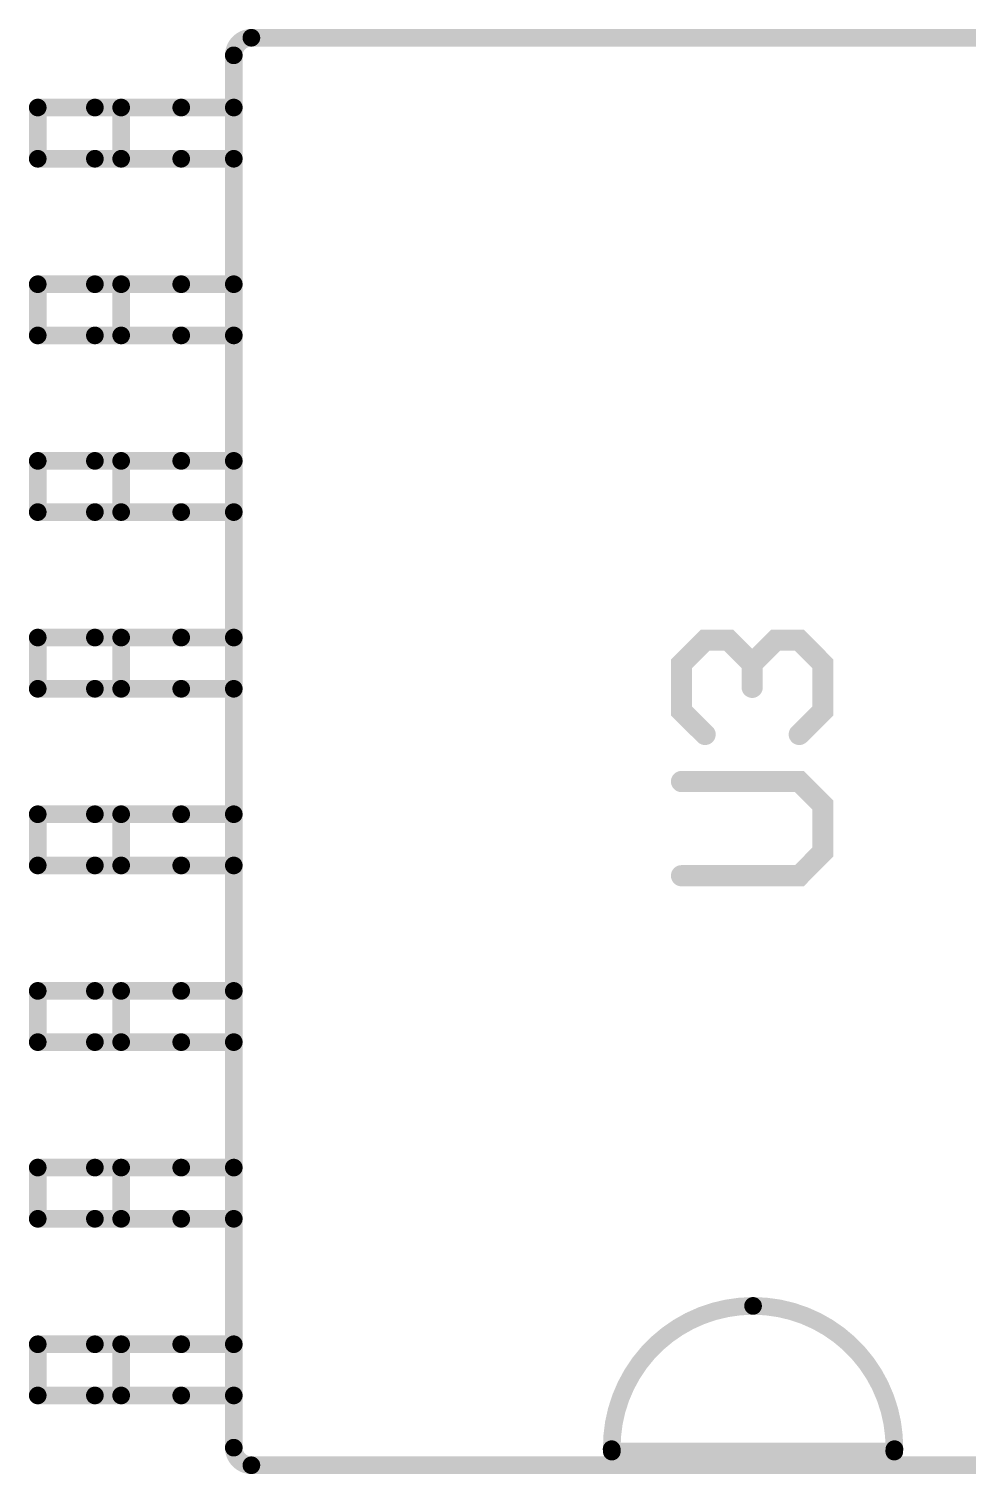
# Model space of a CAD drawing. Extents: x -4.2 to 14.8, y -3.5 to 8.8.
# Drawn here: x 7.6153 to 7.8808, y 1.4257 to 1.8347 of the extents above; entities that cross this region are included whole.
import ezdxf

# ---------------------------------------------------------------- set-up
doc = ezdxf.new("R2010")
doc.units = 0
doc.layers.add('2D_LINE_00', color=1, linetype='CONTINUOUS')

# ---------------------------------------------------------------- blocks, each defined once
blk = doc.blocks.new('SMOOTH_0$006')
at = {"const_width": 0.003}
blk.add_lwpolyline([(-0.0015, 0, 1), (0.0015, 0, 1)], format="xyb", close=True, dxfattribs=at)
blk = doc.blocks.new('DRAWING_4317')
at = {"layer": '2D_LINE_00', "const_width": 0.006}
blk.add_lwpolyline([(0, 0), (0.03333, 0), (0.03999, 0.00667), (0.03999, 0.01999), (0.03333, 0.02666), (0, 0.02666)], dxfattribs=at)
at = {"layer": '2D_LINE_00'}
for p in [(0, 0.02666), (0.03333, 0.02666), (0.03999, 0.01999), (0.03999, 0.00667), (0, 0), (0.03333, 0)]:
    blk.add_blockref('SMOOTH_0$006', p, dxfattribs=at)
blk = doc.blocks.new('DRAWING_4318')
at = {"layer": '2D_LINE_00', "const_width": 0.006}
blk.add_lwpolyline([(0, 0), (-0.00667, 0.00666), (-0.00667, 0.01999), (0, 0.02666), (0.00666, 0.02666), (0.01333, 0.01999), (0.01333, 0.01333), (0.01333, 0.01999), (0.01999, 0.02666), (0.02666, 0.02666), (0.03332, 0.01999), (0.03332, 0.00666), (0.02666, 0)], dxfattribs=at)
at = {"layer": '2D_LINE_00'}
for p in [(0, 0.02666), (0.00666, 0.02666), (0.01999, 0.02666), (0.02666, 0.02666), (-0.00667, 0.01999), (0.01333, 0.01999), (0.01333, 0.01999), (0.03332, 0.01999), (0.01333, 0.01333), (-0.00667, 0.00666), (0.03332, 0.00666), (0, 0), (0.02666, 0)]:
    blk.add_blockref('SMOOTH_0$006', p, dxfattribs=at)
blk = doc.blocks.new('SMOOTH_0$005')
at = {"const_width": 0.0025}
blk.add_lwpolyline([(-0.00125, 0, 1), (0.00125, 0, 1)], format="xyb", close=True, dxfattribs=at)
blk = doc.blocks.new('DRAWING_4369')
at = {"layer": '2D_LINE_00', "const_width": 0.005}
blk.add_lwpolyline([(0, 0, 0.418309), (-0.03999, 0.0406)], format="xyb", dxfattribs=at)
at = {"layer": '2D_LINE_00'}
for p in [(-0.03999, 0.0406), (0, 0)]:
    blk.add_blockref('SMOOTH_0$005', p, dxfattribs=at)
blk = doc.blocks.new('DRAWING_4372')
at = {"layer": '2D_LINE_00', "const_width": 0.005}
blk.add_lwpolyline([(0, 0, 0.41166), (0.00498, -0.00498)], format="xyb", dxfattribs=at)
at = {"layer": '2D_LINE_00'}
for p in [(0, 0), (0.00498, -0.00498)]:
    blk.add_blockref('SMOOTH_0$005', p, dxfattribs=at)
blk = doc.blocks.new('DRAWING_4374')
at = {"layer": '2D_LINE_00', "const_width": 0.005}
blk.add_lwpolyline([(0, 0, 0.418309), (-0.04, -0.0406)], format="xyb", dxfattribs=at)
at = {"layer": '2D_LINE_00'}
for p in [(0, 0), (-0.04, -0.0406)]:
    blk.add_blockref('SMOOTH_0$005', p, dxfattribs=at)
blk = doc.blocks.new('DRAWING_4376')
at = {"layer": '2D_LINE_00', "const_width": 0.005}
blk.add_lwpolyline([(0, 0, 0.41166), (-0.00498, -0.00498)], format="xyb", dxfattribs=at)
at = {"layer": '2D_LINE_00'}
for p in [(0, 0), (-0.00498, -0.00498)]:
    blk.add_blockref('SMOOTH_0$005', p, dxfattribs=at)
blk = doc.blocks.new('DRAWING_5335')
at = {"layer": '2D_LINE_00', "const_width": 0.005}
blk.add_lwpolyline([(0, 0), (0.01618, 0)], dxfattribs=at)
at = {"layer": '2D_LINE_00'}
for p in [(0, 0), (0.01618, 0)]:
    blk.add_blockref('SMOOTH_0$005', p, dxfattribs=at)
blk = doc.blocks.new('DRAWING_5336')
at = {"layer": '2D_LINE_00', "const_width": 0.005}
blk.add_lwpolyline([(0, 0), (0, 0.0145)], dxfattribs=at)
at = {"layer": '2D_LINE_00'}
for p in [(0, 0.0145), (0, 0)]:
    blk.add_blockref('SMOOTH_0$005', p, dxfattribs=at)
blk = doc.blocks.new('DRAWING_5337')
at = {"layer": '2D_LINE_00', "const_width": 0.005}
blk.add_lwpolyline([(0, 0), (0.017, 0)], dxfattribs=at)
at = {"layer": '2D_LINE_00'}
for p in [(0, 0), (0.017, 0)]:
    blk.add_blockref('SMOOTH_0$005', p, dxfattribs=at)
blk = doc.blocks.new('DRAWING_5338')
at = {"layer": '2D_LINE_00', "const_width": 0.005}
blk.add_lwpolyline([(0, 0), (0.00744, 0), (0.00744, 0.0145)], dxfattribs=at)
at = {"layer": '2D_LINE_00'}
for p in [(0.00744, 0.0145), (0, 0), (0.00744, 0)]:
    blk.add_blockref('SMOOTH_0$005', p, dxfattribs=at)
blk = doc.blocks.new('DRAWING_5339')
at = {"layer": '2D_LINE_00', "const_width": 0.005}
blk.add_lwpolyline([(0, 0), (0.01488, 0)], dxfattribs=at)
at = {"layer": '2D_LINE_00'}
for p in [(0, 0), (0.01488, 0)]:
    blk.add_blockref('SMOOTH_0$005', p, dxfattribs=at)
blk = doc.blocks.new('DRAWING_5340')
at = {"layer": '2D_LINE_00', "const_width": 0.005}
blk.add_lwpolyline([(0, 0), (0.00744, 0)], dxfattribs=at)
at = {"layer": '2D_LINE_00'}
for p in [(0, 0), (0.00744, 0)]:
    blk.add_blockref('SMOOTH_0$005', p, dxfattribs=at)
blk = doc.blocks.new('DRAWING_5341')
at = {"layer": '2D_LINE_00', "const_width": 0.005}
blk.add_lwpolyline([(0, 0), (0.01618, 0)], dxfattribs=at)
at = {"layer": '2D_LINE_00'}
for p in [(0, 0), (0.01618, 0)]:
    blk.add_blockref('SMOOTH_0$005', p, dxfattribs=at)
blk = doc.blocks.new('DRAWING_5342')
at = {"layer": '2D_LINE_00', "const_width": 0.005}
blk.add_lwpolyline([(0, 0), (0, 0.0145)], dxfattribs=at)
at = {"layer": '2D_LINE_00'}
for p in [(0, 0.0145), (0, 0)]:
    blk.add_blockref('SMOOTH_0$005', p, dxfattribs=at)
blk = doc.blocks.new('DRAWING_5343')
at = {"layer": '2D_LINE_00', "const_width": 0.005}
blk.add_lwpolyline([(0, 0), (0.01488, 0)], dxfattribs=at)
at = {"layer": '2D_LINE_00'}
for p in [(0, 0), (0.01488, 0)]:
    blk.add_blockref('SMOOTH_0$005', p, dxfattribs=at)
blk = doc.blocks.new('DRAWING_5344')
at = {"layer": '2D_LINE_00', "const_width": 0.005}
blk.add_lwpolyline([(0, 0), (0.017, 0)], dxfattribs=at)
at = {"layer": '2D_LINE_00'}
for p in [(0, 0), (0.017, 0)]:
    blk.add_blockref('SMOOTH_0$005', p, dxfattribs=at)
blk = doc.blocks.new('DRAWING_5345')
at = {"layer": '2D_LINE_00', "const_width": 0.005}
blk.add_lwpolyline([(0, 0), (0.01618, 0)], dxfattribs=at)
at = {"layer": '2D_LINE_00'}
for p in [(0, 0), (0.01618, 0)]:
    blk.add_blockref('SMOOTH_0$005', p, dxfattribs=at)
blk = doc.blocks.new('DRAWING_5346')
at = {"layer": '2D_LINE_00', "const_width": 0.005}
blk.add_lwpolyline([(0, 0), (0, 0.0145)], dxfattribs=at)
at = {"layer": '2D_LINE_00'}
for p in [(0, 0.0145), (0, 0)]:
    blk.add_blockref('SMOOTH_0$005', p, dxfattribs=at)
blk = doc.blocks.new('DRAWING_5347')
at = {"layer": '2D_LINE_00', "const_width": 0.005}
blk.add_lwpolyline([(0, 0), (0.017, 0)], dxfattribs=at)
at = {"layer": '2D_LINE_00'}
for p in [(0, 0), (0.017, 0)]:
    blk.add_blockref('SMOOTH_0$005', p, dxfattribs=at)
blk = doc.blocks.new('DRAWING_5348')
at = {"layer": '2D_LINE_00', "const_width": 0.005}
blk.add_lwpolyline([(0, 0), (0.00744, 0), (0.00744, 0.0145)], dxfattribs=at)
at = {"layer": '2D_LINE_00'}
for p in [(0.00744, 0.0145), (0, 0), (0.00744, 0)]:
    blk.add_blockref('SMOOTH_0$005', p, dxfattribs=at)
blk = doc.blocks.new('DRAWING_5349')
at = {"layer": '2D_LINE_00', "const_width": 0.005}
blk.add_lwpolyline([(0, 0), (0.01488, 0)], dxfattribs=at)
at = {"layer": '2D_LINE_00'}
for p in [(0, 0), (0.01488, 0)]:
    blk.add_blockref('SMOOTH_0$005', p, dxfattribs=at)
blk = doc.blocks.new('DRAWING_5350')
at = {"layer": '2D_LINE_00', "const_width": 0.005}
blk.add_lwpolyline([(0, 0), (0.00744, 0)], dxfattribs=at)
at = {"layer": '2D_LINE_00'}
for p in [(0, 0), (0.00744, 0)]:
    blk.add_blockref('SMOOTH_0$005', p, dxfattribs=at)
blk = doc.blocks.new('DRAWING_5351')
at = {"layer": '2D_LINE_00', "const_width": 0.005}
blk.add_lwpolyline([(0, 0), (0.01618, 0)], dxfattribs=at)
at = {"layer": '2D_LINE_00'}
for p in [(0, 0), (0.01618, 0)]:
    blk.add_blockref('SMOOTH_0$005', p, dxfattribs=at)
blk = doc.blocks.new('DRAWING_5352')
at = {"layer": '2D_LINE_00', "const_width": 0.005}
blk.add_lwpolyline([(0, 0), (0, 0.0145)], dxfattribs=at)
at = {"layer": '2D_LINE_00'}
for p in [(0, 0.0145), (0, 0)]:
    blk.add_blockref('SMOOTH_0$005', p, dxfattribs=at)
blk = doc.blocks.new('DRAWING_5353')
at = {"layer": '2D_LINE_00', "const_width": 0.005}
blk.add_lwpolyline([(0, 0), (0.01488, 0)], dxfattribs=at)
at = {"layer": '2D_LINE_00'}
for p in [(0, 0), (0.01488, 0)]:
    blk.add_blockref('SMOOTH_0$005', p, dxfattribs=at)
blk = doc.blocks.new('DRAWING_5354')
at = {"layer": '2D_LINE_00', "const_width": 0.005}
blk.add_lwpolyline([(0, 0), (0.017, 0)], dxfattribs=at)
at = {"layer": '2D_LINE_00'}
for p in [(0, 0), (0.017, 0)]:
    blk.add_blockref('SMOOTH_0$005', p, dxfattribs=at)
blk = doc.blocks.new('DRAWING_5355')
at = {"layer": '2D_LINE_00', "const_width": 0.005}
blk.add_lwpolyline([(0, 0), (0.01618, 0)], dxfattribs=at)
at = {"layer": '2D_LINE_00'}
for p in [(0, 0), (0.01618, 0)]:
    blk.add_blockref('SMOOTH_0$005', p, dxfattribs=at)
blk = doc.blocks.new('DRAWING_5356')
at = {"layer": '2D_LINE_00', "const_width": 0.005}
blk.add_lwpolyline([(0, 0), (0, 0.0145)], dxfattribs=at)
at = {"layer": '2D_LINE_00'}
for p in [(0, 0.0145), (0, 0)]:
    blk.add_blockref('SMOOTH_0$005', p, dxfattribs=at)
blk = doc.blocks.new('DRAWING_5357')
at = {"layer": '2D_LINE_00', "const_width": 0.005}
blk.add_lwpolyline([(0, 0), (0.017, 0)], dxfattribs=at)
at = {"layer": '2D_LINE_00'}
for p in [(0, 0), (0.017, 0)]:
    blk.add_blockref('SMOOTH_0$005', p, dxfattribs=at)
blk = doc.blocks.new('DRAWING_5358')
at = {"layer": '2D_LINE_00', "const_width": 0.005}
blk.add_lwpolyline([(0, 0), (0.00744, 0), (0.00744, 0.0145)], dxfattribs=at)
at = {"layer": '2D_LINE_00'}
for p in [(0.00744, 0.0145), (0, 0), (0.00744, 0)]:
    blk.add_blockref('SMOOTH_0$005', p, dxfattribs=at)
blk = doc.blocks.new('DRAWING_5359')
at = {"layer": '2D_LINE_00', "const_width": 0.005}
blk.add_lwpolyline([(0, 0), (0.01488, 0)], dxfattribs=at)
at = {"layer": '2D_LINE_00'}
for p in [(0, 0), (0.01488, 0)]:
    blk.add_blockref('SMOOTH_0$005', p, dxfattribs=at)
blk = doc.blocks.new('DRAWING_5360')
at = {"layer": '2D_LINE_00', "const_width": 0.005}
blk.add_lwpolyline([(0, 0), (0.00744, 0)], dxfattribs=at)
at = {"layer": '2D_LINE_00'}
for p in [(0, 0), (0.00744, 0)]:
    blk.add_blockref('SMOOTH_0$005', p, dxfattribs=at)
blk = doc.blocks.new('DRAWING_5361')
at = {"layer": '2D_LINE_00', "const_width": 0.005}
blk.add_lwpolyline([(0, 0), (0.01618, 0)], dxfattribs=at)
at = {"layer": '2D_LINE_00'}
for p in [(0, 0), (0.01618, 0)]:
    blk.add_blockref('SMOOTH_0$005', p, dxfattribs=at)
blk = doc.blocks.new('DRAWING_5362')
at = {"layer": '2D_LINE_00', "const_width": 0.005}
blk.add_lwpolyline([(0, 0), (0, 0.0145)], dxfattribs=at)
at = {"layer": '2D_LINE_00'}
for p in [(0, 0.0145), (0, 0)]:
    blk.add_blockref('SMOOTH_0$005', p, dxfattribs=at)
blk = doc.blocks.new('DRAWING_5363')
at = {"layer": '2D_LINE_00', "const_width": 0.005}
blk.add_lwpolyline([(0, 0), (0.01488, 0)], dxfattribs=at)
at = {"layer": '2D_LINE_00'}
for p in [(0, 0), (0.01488, 0)]:
    blk.add_blockref('SMOOTH_0$005', p, dxfattribs=at)
blk = doc.blocks.new('DRAWING_5364')
at = {"layer": '2D_LINE_00', "const_width": 0.005}
blk.add_lwpolyline([(0, 0), (0.017, 0)], dxfattribs=at)
at = {"layer": '2D_LINE_00'}
for p in [(0, 0), (0.017, 0)]:
    blk.add_blockref('SMOOTH_0$005', p, dxfattribs=at)
blk = doc.blocks.new('DRAWING_5365')
at = {"layer": '2D_LINE_00', "const_width": 0.005}
blk.add_lwpolyline([(0, 0), (0.01618, 0)], dxfattribs=at)
at = {"layer": '2D_LINE_00'}
for p in [(0, 0), (0.01618, 0)]:
    blk.add_blockref('SMOOTH_0$005', p, dxfattribs=at)
blk = doc.blocks.new('DRAWING_5366')
at = {"layer": '2D_LINE_00', "const_width": 0.005}
blk.add_lwpolyline([(0, 0), (0, 0.0145)], dxfattribs=at)
at = {"layer": '2D_LINE_00'}
for p in [(0, 0.0145), (0, 0)]:
    blk.add_blockref('SMOOTH_0$005', p, dxfattribs=at)
blk = doc.blocks.new('DRAWING_5367')
at = {"layer": '2D_LINE_00', "const_width": 0.005}
blk.add_lwpolyline([(0, 0), (0.017, 0)], dxfattribs=at)
at = {"layer": '2D_LINE_00'}
for p in [(0, 0), (0.017, 0)]:
    blk.add_blockref('SMOOTH_0$005', p, dxfattribs=at)
blk = doc.blocks.new('DRAWING_5368')
at = {"layer": '2D_LINE_00', "const_width": 0.005}
blk.add_lwpolyline([(0, 0), (0.00744, 0), (0.00744, 0.0145)], dxfattribs=at)
at = {"layer": '2D_LINE_00'}
for p in [(0.00744, 0.0145), (0, 0), (0.00744, 0)]:
    blk.add_blockref('SMOOTH_0$005', p, dxfattribs=at)
blk = doc.blocks.new('DRAWING_5369')
at = {"layer": '2D_LINE_00', "const_width": 0.005}
blk.add_lwpolyline([(0, 0), (0.01488, 0)], dxfattribs=at)
at = {"layer": '2D_LINE_00'}
for p in [(0, 0), (0.01488, 0)]:
    blk.add_blockref('SMOOTH_0$005', p, dxfattribs=at)
blk = doc.blocks.new('DRAWING_5370')
at = {"layer": '2D_LINE_00', "const_width": 0.005}
blk.add_lwpolyline([(0, 0), (0.00744, 0)], dxfattribs=at)
at = {"layer": '2D_LINE_00'}
for p in [(0, 0), (0.00744, 0)]:
    blk.add_blockref('SMOOTH_0$005', p, dxfattribs=at)
blk = doc.blocks.new('DRAWING_5371')
at = {"layer": '2D_LINE_00', "const_width": 0.005}
blk.add_lwpolyline([(0, 0), (0.01618, 0)], dxfattribs=at)
at = {"layer": '2D_LINE_00'}
for p in [(0, 0), (0.01618, 0)]:
    blk.add_blockref('SMOOTH_0$005', p, dxfattribs=at)
blk = doc.blocks.new('DRAWING_5372')
at = {"layer": '2D_LINE_00', "const_width": 0.005}
blk.add_lwpolyline([(0, 0), (0, 0.0145)], dxfattribs=at)
at = {"layer": '2D_LINE_00'}
for p in [(0, 0.0145), (0, 0)]:
    blk.add_blockref('SMOOTH_0$005', p, dxfattribs=at)
blk = doc.blocks.new('DRAWING_5373')
at = {"layer": '2D_LINE_00', "const_width": 0.005}
blk.add_lwpolyline([(0, 0), (0.01488, 0)], dxfattribs=at)
at = {"layer": '2D_LINE_00'}
for p in [(0, 0), (0.01488, 0)]:
    blk.add_blockref('SMOOTH_0$005', p, dxfattribs=at)
blk = doc.blocks.new('DRAWING_5374')
at = {"layer": '2D_LINE_00', "const_width": 0.005}
blk.add_lwpolyline([(0, 0), (0.017, 0)], dxfattribs=at)
at = {"layer": '2D_LINE_00'}
for p in [(0, 0), (0.017, 0)]:
    blk.add_blockref('SMOOTH_0$005', p, dxfattribs=at)
blk = doc.blocks.new('DRAWING_5375')
at = {"layer": '2D_LINE_00', "const_width": 0.005}
blk.add_lwpolyline([(0, 0), (0.01618, 0)], dxfattribs=at)
at = {"layer": '2D_LINE_00'}
for p in [(0, 0), (0.01618, 0)]:
    blk.add_blockref('SMOOTH_0$005', p, dxfattribs=at)
blk = doc.blocks.new('DRAWING_5376')
at = {"layer": '2D_LINE_00', "const_width": 0.005}
blk.add_lwpolyline([(0, 0), (0, 0.0145)], dxfattribs=at)
at = {"layer": '2D_LINE_00'}
for p in [(0, 0.0145), (0, 0)]:
    blk.add_blockref('SMOOTH_0$005', p, dxfattribs=at)
blk = doc.blocks.new('DRAWING_5377')
at = {"layer": '2D_LINE_00', "const_width": 0.005}
blk.add_lwpolyline([(0, 0), (0.017, 0)], dxfattribs=at)
at = {"layer": '2D_LINE_00'}
for p in [(0, 0), (0.017, 0)]:
    blk.add_blockref('SMOOTH_0$005', p, dxfattribs=at)
blk = doc.blocks.new('DRAWING_5378')
at = {"layer": '2D_LINE_00', "const_width": 0.005}
blk.add_lwpolyline([(0, 0), (0.00744, 0), (0.00744, 0.0145)], dxfattribs=at)
at = {"layer": '2D_LINE_00'}
for p in [(0.00744, 0.0145), (0, 0), (0.00744, 0)]:
    blk.add_blockref('SMOOTH_0$005', p, dxfattribs=at)
blk = doc.blocks.new('DRAWING_5379')
at = {"layer": '2D_LINE_00', "const_width": 0.005}
blk.add_lwpolyline([(0, 0), (0.01488, 0)], dxfattribs=at)
at = {"layer": '2D_LINE_00'}
for p in [(0, 0), (0.01488, 0)]:
    blk.add_blockref('SMOOTH_0$005', p, dxfattribs=at)
blk = doc.blocks.new('DRAWING_5380')
at = {"layer": '2D_LINE_00', "const_width": 0.005}
blk.add_lwpolyline([(0, 0), (0.00744, 0)], dxfattribs=at)
at = {"layer": '2D_LINE_00'}
for p in [(0, 0), (0.00744, 0)]:
    blk.add_blockref('SMOOTH_0$005', p, dxfattribs=at)
blk = doc.blocks.new('DRAWING_5381')
at = {"layer": '2D_LINE_00', "const_width": 0.005}
blk.add_lwpolyline([(0, 0), (0.01618, 0)], dxfattribs=at)
at = {"layer": '2D_LINE_00'}
for p in [(0, 0), (0.01618, 0)]:
    blk.add_blockref('SMOOTH_0$005', p, dxfattribs=at)
blk = doc.blocks.new('DRAWING_5382')
at = {"layer": '2D_LINE_00', "const_width": 0.005}
blk.add_lwpolyline([(0, 0), (0, 0.0145)], dxfattribs=at)
at = {"layer": '2D_LINE_00'}
for p in [(0, 0.0145), (0, 0)]:
    blk.add_blockref('SMOOTH_0$005', p, dxfattribs=at)
blk = doc.blocks.new('DRAWING_5383')
at = {"layer": '2D_LINE_00', "const_width": 0.005}
blk.add_lwpolyline([(0, 0), (0.01488, 0)], dxfattribs=at)
at = {"layer": '2D_LINE_00'}
for p in [(0, 0), (0.01488, 0)]:
    blk.add_blockref('SMOOTH_0$005', p, dxfattribs=at)
blk = doc.blocks.new('DRAWING_5384')
at = {"layer": '2D_LINE_00', "const_width": 0.005}
blk.add_lwpolyline([(0, 0), (0.017, 0)], dxfattribs=at)
at = {"layer": '2D_LINE_00'}
for p in [(0, 0), (0.017, 0)]:
    blk.add_blockref('SMOOTH_0$005', p, dxfattribs=at)
blk = doc.blocks.new('DRAWING_5385')
at = {"layer": '2D_LINE_00', "const_width": 0.005}
blk.add_lwpolyline([(0, 0), (0.01618, 0)], dxfattribs=at)
at = {"layer": '2D_LINE_00'}
for p in [(0, 0), (0.01618, 0)]:
    blk.add_blockref('SMOOTH_0$005', p, dxfattribs=at)
blk = doc.blocks.new('DRAWING_5386')
at = {"layer": '2D_LINE_00', "const_width": 0.005}
blk.add_lwpolyline([(0, 0), (0, 0.0145)], dxfattribs=at)
at = {"layer": '2D_LINE_00'}
for p in [(0, 0.0145), (0, 0)]:
    blk.add_blockref('SMOOTH_0$005', p, dxfattribs=at)
blk = doc.blocks.new('DRAWING_5387')
at = {"layer": '2D_LINE_00', "const_width": 0.005}
blk.add_lwpolyline([(0, 0), (0.017, 0)], dxfattribs=at)
at = {"layer": '2D_LINE_00'}
for p in [(0, 0), (0.017, 0)]:
    blk.add_blockref('SMOOTH_0$005', p, dxfattribs=at)
blk = doc.blocks.new('DRAWING_5388')
at = {"layer": '2D_LINE_00', "const_width": 0.005}
blk.add_lwpolyline([(0, 0), (0.00744, 0), (0.00744, 0.0145)], dxfattribs=at)
at = {"layer": '2D_LINE_00'}
for p in [(0.00744, 0.0145), (0, 0), (0.00744, 0)]:
    blk.add_blockref('SMOOTH_0$005', p, dxfattribs=at)
blk = doc.blocks.new('DRAWING_5389')
at = {"layer": '2D_LINE_00', "const_width": 0.005}
blk.add_lwpolyline([(0, 0), (0.01488, 0)], dxfattribs=at)
at = {"layer": '2D_LINE_00'}
for p in [(0, 0), (0.01488, 0)]:
    blk.add_blockref('SMOOTH_0$005', p, dxfattribs=at)
blk = doc.blocks.new('DRAWING_5390')
at = {"layer": '2D_LINE_00', "const_width": 0.005}
blk.add_lwpolyline([(0, 0), (0.00744, 0)], dxfattribs=at)
at = {"layer": '2D_LINE_00'}
for p in [(0, 0), (0.00744, 0)]:
    blk.add_blockref('SMOOTH_0$005', p, dxfattribs=at)
blk = doc.blocks.new('DRAWING_5391')
at = {"layer": '2D_LINE_00', "const_width": 0.005}
blk.add_lwpolyline([(0, 0), (0.01618, 0)], dxfattribs=at)
at = {"layer": '2D_LINE_00'}
for p in [(0, 0), (0.01618, 0)]:
    blk.add_blockref('SMOOTH_0$005', p, dxfattribs=at)
blk = doc.blocks.new('DRAWING_5392')
at = {"layer": '2D_LINE_00', "const_width": 0.005}
blk.add_lwpolyline([(0, 0), (0, 0.0145)], dxfattribs=at)
at = {"layer": '2D_LINE_00'}
for p in [(0, 0.0145), (0, 0)]:
    blk.add_blockref('SMOOTH_0$005', p, dxfattribs=at)
blk = doc.blocks.new('DRAWING_5393')
at = {"layer": '2D_LINE_00', "const_width": 0.005}
blk.add_lwpolyline([(0, 0), (0.01488, 0)], dxfattribs=at)
at = {"layer": '2D_LINE_00'}
for p in [(0, 0), (0.01488, 0)]:
    blk.add_blockref('SMOOTH_0$005', p, dxfattribs=at)
blk = doc.blocks.new('DRAWING_5394')
at = {"layer": '2D_LINE_00', "const_width": 0.005}
blk.add_lwpolyline([(0, 0), (0.017, 0)], dxfattribs=at)
at = {"layer": '2D_LINE_00'}
for p in [(0, 0), (0.017, 0)]:
    blk.add_blockref('SMOOTH_0$005', p, dxfattribs=at)
blk = doc.blocks.new('DRAWING_5395')
at = {"layer": '2D_LINE_00', "const_width": 0.005}
blk.add_lwpolyline([(0, 0), (0.01618, 0)], dxfattribs=at)
at = {"layer": '2D_LINE_00'}
for p in [(0, 0), (0.01618, 0)]:
    blk.add_blockref('SMOOTH_0$005', p, dxfattribs=at)
blk = doc.blocks.new('DRAWING_5396')
at = {"layer": '2D_LINE_00', "const_width": 0.005}
blk.add_lwpolyline([(0, 0), (0, 0.0145)], dxfattribs=at)
at = {"layer": '2D_LINE_00'}
for p in [(0, 0.0145), (0, 0)]:
    blk.add_blockref('SMOOTH_0$005', p, dxfattribs=at)
blk = doc.blocks.new('DRAWING_5397')
at = {"layer": '2D_LINE_00', "const_width": 0.005}
blk.add_lwpolyline([(0, 0), (0.017, 0)], dxfattribs=at)
at = {"layer": '2D_LINE_00'}
for p in [(0, 0), (0.017, 0)]:
    blk.add_blockref('SMOOTH_0$005', p, dxfattribs=at)
blk = doc.blocks.new('DRAWING_5398')
at = {"layer": '2D_LINE_00', "const_width": 0.005}
blk.add_lwpolyline([(0, 0), (0.00744, 0), (0.00744, 0.0145)], dxfattribs=at)
at = {"layer": '2D_LINE_00'}
for p in [(0.00744, 0.0145), (0, 0), (0.00744, 0)]:
    blk.add_blockref('SMOOTH_0$005', p, dxfattribs=at)
blk = doc.blocks.new('DRAWING_5399')
at = {"layer": '2D_LINE_00', "const_width": 0.005}
blk.add_lwpolyline([(0, 0), (0.01488, 0)], dxfattribs=at)
at = {"layer": '2D_LINE_00'}
for p in [(0, 0), (0.01488, 0)]:
    blk.add_blockref('SMOOTH_0$005', p, dxfattribs=at)
blk = doc.blocks.new('DRAWING_5400')
at = {"layer": '2D_LINE_00', "const_width": 0.005}
blk.add_lwpolyline([(0, 0), (0.00744, 0)], dxfattribs=at)
at = {"layer": '2D_LINE_00'}
for p in [(0, 0), (0.00744, 0)]:
    blk.add_blockref('SMOOTH_0$005', p, dxfattribs=at)
blk = doc.blocks.new('DRAWING_5401')
at = {"layer": '2D_LINE_00', "const_width": 0.005}
blk.add_lwpolyline([(0, 0), (0.01618, 0)], dxfattribs=at)
at = {"layer": '2D_LINE_00'}
for p in [(0, 0), (0.01618, 0)]:
    blk.add_blockref('SMOOTH_0$005', p, dxfattribs=at)
blk = doc.blocks.new('DRAWING_5402')
at = {"layer": '2D_LINE_00', "const_width": 0.005}
blk.add_lwpolyline([(0, 0), (0, 0.0145)], dxfattribs=at)
at = {"layer": '2D_LINE_00'}
for p in [(0, 0.0145), (0, 0)]:
    blk.add_blockref('SMOOTH_0$005', p, dxfattribs=at)
blk = doc.blocks.new('DRAWING_5403')
at = {"layer": '2D_LINE_00', "const_width": 0.005}
blk.add_lwpolyline([(0, 0), (0.01488, 0)], dxfattribs=at)
at = {"layer": '2D_LINE_00'}
for p in [(0, 0), (0.01488, 0)]:
    blk.add_blockref('SMOOTH_0$005', p, dxfattribs=at)
blk = doc.blocks.new('DRAWING_5404')
at = {"layer": '2D_LINE_00', "const_width": 0.005}
blk.add_lwpolyline([(0, 0), (0.017, 0)], dxfattribs=at)
at = {"layer": '2D_LINE_00'}
for p in [(0, 0), (0.017, 0)]:
    blk.add_blockref('SMOOTH_0$005', p, dxfattribs=at)
blk = doc.blocks.new('DRAWING_5405')
at = {"layer": '2D_LINE_00', "const_width": 0.005}
blk.add_lwpolyline([(0, 0), (0.01618, 0)], dxfattribs=at)
at = {"layer": '2D_LINE_00'}
for p in [(0, 0), (0.01618, 0)]:
    blk.add_blockref('SMOOTH_0$005', p, dxfattribs=at)
blk = doc.blocks.new('DRAWING_5406')
at = {"layer": '2D_LINE_00', "const_width": 0.005}
blk.add_lwpolyline([(0, 0), (0, 0.0145)], dxfattribs=at)
at = {"layer": '2D_LINE_00'}
for p in [(0, 0.0145), (0, 0)]:
    blk.add_blockref('SMOOTH_0$005', p, dxfattribs=at)
blk = doc.blocks.new('DRAWING_5407')
at = {"layer": '2D_LINE_00', "const_width": 0.005}
blk.add_lwpolyline([(0, 0), (0.017, 0)], dxfattribs=at)
at = {"layer": '2D_LINE_00'}
for p in [(0, 0), (0.017, 0)]:
    blk.add_blockref('SMOOTH_0$005', p, dxfattribs=at)
blk = doc.blocks.new('DRAWING_5408')
at = {"layer": '2D_LINE_00', "const_width": 0.005}
blk.add_lwpolyline([(0, 0), (0.00744, 0), (0.00744, 0.0145)], dxfattribs=at)
at = {"layer": '2D_LINE_00'}
for p in [(0.00744, 0.0145), (0, 0), (0.00744, 0)]:
    blk.add_blockref('SMOOTH_0$005', p, dxfattribs=at)
blk = doc.blocks.new('DRAWING_5409')
at = {"layer": '2D_LINE_00', "const_width": 0.005}
blk.add_lwpolyline([(0, 0), (0.01488, 0)], dxfattribs=at)
at = {"layer": '2D_LINE_00'}
for p in [(0, 0), (0.01488, 0)]:
    blk.add_blockref('SMOOTH_0$005', p, dxfattribs=at)
blk = doc.blocks.new('DRAWING_5410')
at = {"layer": '2D_LINE_00', "const_width": 0.005}
blk.add_lwpolyline([(0, 0), (0.00744, 0)], dxfattribs=at)
at = {"layer": '2D_LINE_00'}
for p in [(0, 0), (0.00744, 0)]:
    blk.add_blockref('SMOOTH_0$005', p, dxfattribs=at)
blk = doc.blocks.new('DRAWING_5411')
at = {"layer": '2D_LINE_00', "const_width": 0.005}
blk.add_lwpolyline([(0, 0), (0.01618, 0)], dxfattribs=at)
at = {"layer": '2D_LINE_00'}
for p in [(0, 0), (0.01618, 0)]:
    blk.add_blockref('SMOOTH_0$005', p, dxfattribs=at)
blk = doc.blocks.new('DRAWING_5412')
at = {"layer": '2D_LINE_00', "const_width": 0.005}
blk.add_lwpolyline([(0, 0), (0, 0.0145)], dxfattribs=at)
at = {"layer": '2D_LINE_00'}
for p in [(0, 0.0145), (0, 0)]:
    blk.add_blockref('SMOOTH_0$005', p, dxfattribs=at)
blk = doc.blocks.new('DRAWING_5413')
at = {"layer": '2D_LINE_00', "const_width": 0.005}
blk.add_lwpolyline([(0, 0), (0.01488, 0)], dxfattribs=at)
at = {"layer": '2D_LINE_00'}
for p in [(0, 0), (0.01488, 0)]:
    blk.add_blockref('SMOOTH_0$005', p, dxfattribs=at)
blk = doc.blocks.new('DRAWING_5414')
at = {"layer": '2D_LINE_00', "const_width": 0.005}
blk.add_lwpolyline([(0, 0), (0.017, 0)], dxfattribs=at)
at = {"layer": '2D_LINE_00'}
for p in [(0, 0), (0.017, 0)]:
    blk.add_blockref('SMOOTH_0$005', p, dxfattribs=at)
blk = doc.blocks.new('DRAWING_5487')
at = {"layer": '2D_LINE_00', "const_width": 0.005}
blk.add_lwpolyline([(0, 0), (0.00004, 0.00008)], dxfattribs=at)
at = {"layer": '2D_LINE_00'}
for p in [(0, 0), (0.00004, 0.00008)]:
    blk.add_blockref('SMOOTH_0$005', p, dxfattribs=at)
blk = doc.blocks.new('DRAWING_5488')
at = {"layer": '2D_LINE_00', "const_width": 0.005}
blk.add_lwpolyline([(0, 0), (0.00001, 0.00061)], dxfattribs=at)
at = {"layer": '2D_LINE_00'}
for p in [(0, 0), (0.00001, 0.00061)]:
    blk.add_blockref('SMOOTH_0$005', p, dxfattribs=at)
blk = doc.blocks.new('DRAWING_5489')
at = {"layer": '2D_LINE_00', "const_width": 0.005}
blk.add_lwpolyline([(0, 0), (0.28404, 0)], dxfattribs=at)
at = {"layer": '2D_LINE_00'}
for p in [(0, 0), (0.28404, 0)]:
    blk.add_blockref('SMOOTH_0$005', p, dxfattribs=at)
blk = doc.blocks.new('DRAWING_5490')
at = {"layer": '2D_LINE_00', "const_width": 0.005}
blk.add_lwpolyline([(0, 0), (0.28404, 0)], dxfattribs=at)
at = {"layer": '2D_LINE_00'}
for p in [(0, 0), (0.28404, 0)]:
    blk.add_blockref('SMOOTH_0$005', p, dxfattribs=at)
blk = doc.blocks.new('DRAWING_5491')
at = {"layer": '2D_LINE_00', "const_width": 0.005}
blk.add_lwpolyline([(0, 0), (0.00001, -0.00061)], dxfattribs=at)
at = {"layer": '2D_LINE_00'}
for p in [(0, 0), (0.00001, -0.00061)]:
    blk.add_blockref('SMOOTH_0$005', p, dxfattribs=at)
blk = doc.blocks.new('DRAWING_5493')
at = {"layer": '2D_LINE_00', "const_width": 0.005}
blk.add_lwpolyline([(0, 0), (0, 0.39404)], dxfattribs=at)
at = {"layer": '2D_LINE_00'}
for p in [(0, 0.39404), (0, 0)]:
    blk.add_blockref('SMOOTH_0$005', p, dxfattribs=at)
blk = doc.blocks.new('DRAWING_5494')
at = {"layer": '2D_LINE_00', "const_width": 0.005}
blk.add_lwpolyline([(0, 0), (0.00004, -0.00008)], dxfattribs=at)
at = {"layer": '2D_LINE_00'}
for p in [(0, 0), (0.00004, -0.00008)]:
    blk.add_blockref('SMOOTH_0$005', p, dxfattribs=at)
blk = doc.blocks.new('DRAWING_5495')
at = {"layer": '2D_LINE_00', "const_width": 0.005}
blk.add_lwpolyline([(0, 0), (0.07997, 0)], dxfattribs=at)
at = {"layer": '2D_LINE_00'}
for p in [(0, 0), (0.07997, 0)]:
    blk.add_blockref('SMOOTH_0$005', p, dxfattribs=at)

msp = doc.modelspace()

# ---------------------------------------------------------------- block references
for name, p in [('DRAWING_4376', (7.67824, 1.83216)), ('DRAWING_5490', (7.67824, 1.83216)), ('DRAWING_5493', (7.67326, 1.43314)), ('DRAWING_5411', (7.61776, 1.81241)), ('DRAWING_5412', (7.61776, 1.79791)), ('DRAWING_5408', (7.63394, 1.79791)), ('DRAWING_5410', (7.63394, 1.81241)), ('DRAWING_5407', (7.64138, 1.81241)), ('DRAWING_5413', (7.65838, 1.81241)), ('DRAWING_5406', (7.67326, 1.79791)), ('DRAWING_5405', (7.61776, 1.79791)), ('DRAWING_5414', (7.64138, 1.79791)), ('DRAWING_5409', (7.65838, 1.79791)), ('DRAWING_5401', (7.61776, 1.76241)), ('DRAWING_5402', (7.61776, 1.74791)), ('DRAWING_5398', (7.63394, 1.74791)), ('DRAWING_5400', (7.63394, 1.76241)), ('DRAWING_5397', (7.64138, 1.76241)), ('DRAWING_5403', (7.65838, 1.76241)), ('DRAWING_5396', (7.67326, 1.74791)), ('DRAWING_5395', (7.61776, 1.74791)), ('DRAWING_5404', (7.64138, 1.74791)), ('DRAWING_5399', (7.65838, 1.74791)), ('DRAWING_5391', (7.61776, 1.71241)), ('DRAWING_5392', (7.61776, 1.69791)), ('DRAWING_5388', (7.63394, 1.69791)), ('DRAWING_5390', (7.63394, 1.71241)), ('DRAWING_5387', (7.64138, 1.71241)), ('DRAWING_5393', (7.65838, 1.71241)), ('DRAWING_5386', (7.67326, 1.69791)), ('DRAWING_5385', (7.61776, 1.69791)), ('DRAWING_5394', (7.64138, 1.69791)), ('DRAWING_5389', (7.65838, 1.69791)), ('DRAWING_5381', (7.61776, 1.66241)), ('DRAWING_5382', (7.61776, 1.64791)), ('DRAWING_5378', (7.63394, 1.64791)), ('DRAWING_5380', (7.63394, 1.66241)), ('DRAWING_5377', (7.64138, 1.66241)), ('DRAWING_5383', (7.65838, 1.66241)), ('DRAWING_5376', (7.67326, 1.64791)), ('DRAWING_4318', (7.80668, 1.63499)), ('DRAWING_5375', (7.61776, 1.64791)), ('DRAWING_5384', (7.64138, 1.64791)), ('DRAWING_5379', (7.65838, 1.64791)), ('DRAWING_4317', (7.80001, 1.595)), ('DRAWING_5371', (7.61776, 1.61241)), ('DRAWING_5372', (7.61776, 1.59791)), ('DRAWING_5368', (7.63394, 1.59791)), ('DRAWING_5370', (7.63394, 1.61241)), ('DRAWING_5367', (7.64138, 1.61241)), ('DRAWING_5373', (7.65838, 1.61241)), ('DRAWING_5366', (7.67326, 1.59791)), ('DRAWING_5365', (7.61776, 1.59791)), ('DRAWING_5374', (7.64138, 1.59791)), ('DRAWING_5369', (7.65838, 1.59791)), ('DRAWING_5361', (7.61776, 1.56241)), ('DRAWING_5362', (7.61776, 1.54791)), ('DRAWING_5358', (7.63394, 1.54791)), ('DRAWING_5360', (7.63394, 1.56241)), ('DRAWING_5357', (7.64138, 1.56241)), ('DRAWING_5363', (7.65838, 1.56241)), ('DRAWING_5356', (7.67326, 1.54791)), ('DRAWING_5355', (7.61776, 1.54791)), ('DRAWING_5364', (7.64138, 1.54791)), ('DRAWING_5359', (7.65838, 1.54791)), ('DRAWING_5351', (7.61776, 1.51241)), ('DRAWING_5352', (7.61776, 1.49791)), ('DRAWING_5348', (7.63394, 1.49791)), ('DRAWING_5350', (7.63394, 1.51241)), ('DRAWING_5347', (7.64138, 1.51241)), ('DRAWING_5353', (7.65838, 1.51241)), ('DRAWING_5346', (7.67326, 1.49791)), ('DRAWING_5345', (7.61776, 1.49791)), ('DRAWING_5354', (7.64138, 1.49791)), ('DRAWING_5349', (7.65838, 1.49791)), ('DRAWING_4374', (7.82026, 1.47326)), ('DRAWING_4369', (7.86025, 1.43266)), ('DRAWING_5341', (7.61776, 1.46241)), ('DRAWING_5342', (7.61776, 1.44791)), ('DRAWING_5338', (7.63394, 1.44791)), ('DRAWING_5340', (7.63394, 1.46241)), ('DRAWING_5337', (7.64138, 1.46241)), ('DRAWING_5343', (7.65838, 1.46241)), ('DRAWING_5336', (7.67326, 1.44791)), ('DRAWING_5335', (7.61776, 1.44791)), ('DRAWING_5344', (7.64138, 1.44791)), ('DRAWING_5339', (7.65838, 1.44791)), ('DRAWING_4372', (7.67326, 1.43314)), ('DRAWING_5494', (7.78022, 1.43272)), ('DRAWING_5491', (7.78026, 1.43264)), ('DRAWING_5495', (7.78027, 1.43203)), ('DRAWING_5488', (7.86024, 1.43203)), ('DRAWING_5487', (7.86025, 1.43264)), ('DRAWING_5489', (7.67824, 1.42816))]:
    msp.add_blockref(name, p)

doc.saveas('drawing.dxf')
